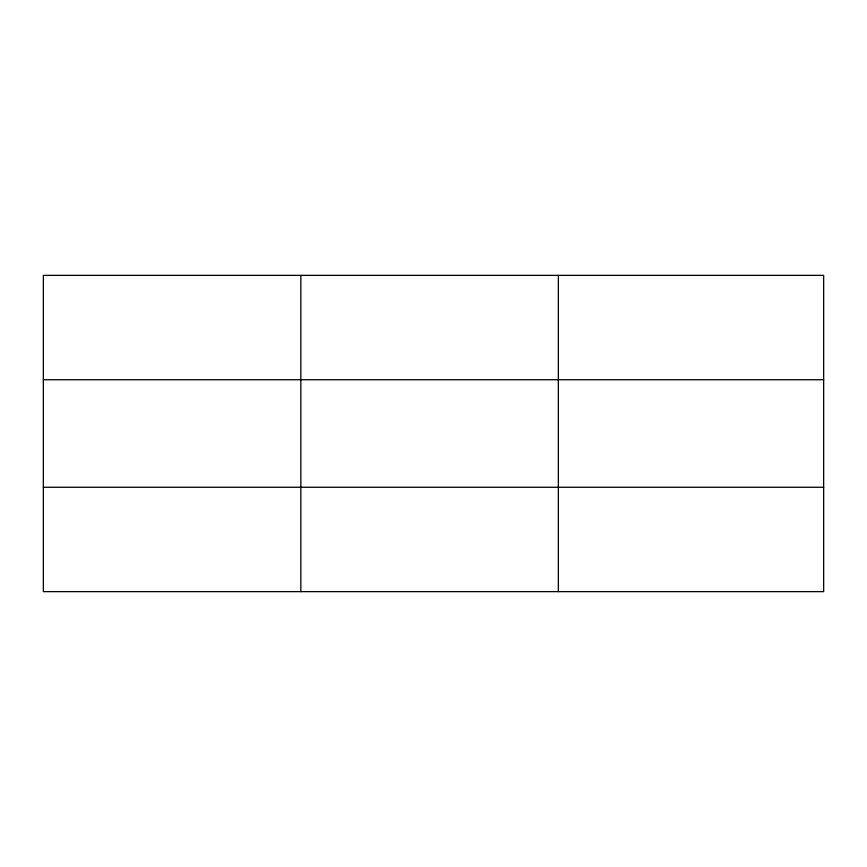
<?xml version="1.0" encoding="UTF-8"?>
<svg xmlns="http://www.w3.org/2000/svg" width="867" height="867" viewBox="0 0 867 867"><rect width="100%" height="100%" fill="white"/><g stroke="black" fill="none" stroke-linecap="round" stroke-linejoin="round"><path stroke-width="1.3" d="M300.849 275.37L300.849 591.63M558.348 275.37L558.348 591.63M823.65 487.265L823.65 591.63L43.35 591.63L43.35 275.37L823.65 275.37L823.65 487.265L43.35 487.265M43.35 379.735L823.65 379.735"/></g></svg>
